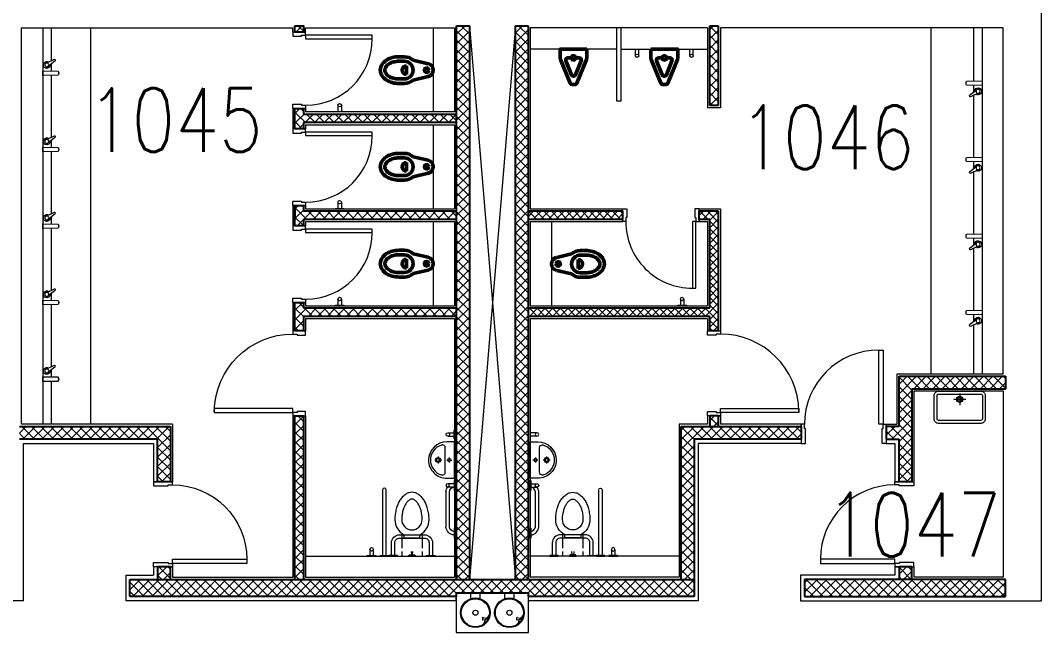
# Model space of a CAD drawing. Header units: inches. Extents: x 13084 to 220150, y 6494 to 167180.
# Drawn here: x 96513 to 108515, y 119465 to 126667 of the extents above; entities that cross this region are included whole.
import ezdxf
from ezdxf.enums import TextEntityAlignment as Align

# ---------------------------------------------------------------- set-up
doc = ezdxf.new("R2010")
doc.units = ezdxf.units.IN
doc.header["$MEASUREMENT"] = 0
for name, color, linetype, lineweight in [('Ground Floor$0$A-G250-M-Walls-Blockwork', 7, 'Continuous', 25), ('Ground Floor$0$A-G252-H-Internal-Walls', 251, 'Continuous', 9), ('Ground Floor$0$A-G312-M-Wall-Finish-Plaster', 7, 'Continuous', 15), ('Ground Floor$0$A-G322-M-Door', 251, 'Continuous', 15), ('Ground Floor$0$A-G44-G-Fittings-Sanitary', 251, 'Continuous', 15), ('Ground Floor$0$A-Z036-G-Void-Symbology', 251, 'Continuous', 9), ('Ground Floor$0$Z-Z001-S-Room-Name-Identification-250', 7, 'Continuous', 15)]:
    doc.layers.add(name, color=color, linetype=linetype, lineweight=lineweight)
doc.styles.add('Ground Floor$0$Tag-RomanS', font='romans.shx', dxfattribs={"width": 0.8})
pattern_1 = [(45, (31615.24, 164129.57), (-56.1266, 56.1266), []), (135, (31615.24, 164129.57), (-56.1266, -56.1266), [])]
pattern_2 = [(45, (-57349.76, 134054.57), (-56.1266, 56.1266), []), (135, (-57349.76, 134054.57), (-56.1266, -56.1266), [])]
pattern_3 = [(45, (31615.24, 164139.545), (-56.1266, 56.1266), []), (135, (31615.24, 164139.545), (-56.1266, -56.1266), [])]

# ---------------------------------------------------------------- blocks, each defined once
blk = doc.blocks.new('Ground Floor$0$drinking-fountain')
at = {"layer": 'Ground Floor$0$A-G44-G-Fittings-Sanitary'}
for p, q in [((170, -66), (170, 0)), ((280, -66), (280, 0)), ((570, -66), (570, 0)), ((680, -66), (680, 0)), ((309, -294), (309, -311)), ((315, -289), (351, -295)), ((315, -316), (351, -309)), ((355, -300), (355, -304)), ((709, -294), (709, -311)), ((715, -289), (751, -295)), ((715, -316), (751, -309)), ((755, -300), (755, -304))]:
    blk.add_line(p, q, dxfattribs=at)
blk.add_lwpolyline([(850, 0), (0, 0), (0, -465), (850, -465)], close=True, dxfattribs=at)
for centre, radius in [((225, -232), 175), ((225, -232), 165), ((625, -232), 175), ((625, -232), 165), ((225, -232), 30), ((625, -232), 30)]:
    blk.add_circle(centre, radius, dxfattribs=at)
for centre, radius, start, end in [((314, -294), 5, 80.0221, 180), ((314, -311), 5, 180, 279.9779), ((240, -313), 99.3, 329.4947, 0.8556), ((338, -245), 51.6, 284.4624, 348.8009), ((350, -300), 5, 0, 80.0221), ((350, -304), 5, 279.9779, 0), ((714, -294), 5, 80.0221, 180), ((714, -311), 5, 180, 279.9779), ((640, -313), 99.3, 329.4947, 0.8556), ((738, -245), 51.6, 284.4624, 348.8009), ((750, -300), 5, 0, 80.0221), ((750, -304), 5, 279.9779, 0)]:
    blk.add_arc(centre, radius, start, end, dxfattribs=at)
blk = doc.blocks.new('Ground Floor$0$tag-roomname')
at = {"lineweight": 18, "ltscale": 0.01, "style": 'Ground Floor$0$Tag-RomanS', "width": 0.8}
blk.add_attdef('ROOM_NO_2', text='', height=3, dxfattribs=at).set_placement((0, 1.612), align=Align.MIDDLE_CENTER)
at = {"linetype": 'ByBlock', "lineweight": 13, "ltscale": 0.01, "style": 'Ground Floor$0$Tag-RomanS', "width": 0.8, "flags": 1}
for tag, p in [('ROOM_NAME_1', (0, -2.288)), ('AREA', (0, -5.744))]:
    blk.add_attdef(tag, text='', height=2.8, dxfattribs=at).set_placement(p, align=Align.MIDDLE_CENTER)
blk = doc.blocks.new('Ground Floor$0$Faucet-Top')
blk.add_lwpolyline([(-181, 23), (0, 27), (0, -27), (-181, -23, -0.29963), (-181, 23)], format="xyb")
blk = doc.blocks.new('Ground Floor$0$Wall Mounted WC-Top')
at = {"lineweight": 50}
for p, q in [((-52, 313), (52, 313)), ((-117, 235), (-76, 61)), ((117, 235), (76, 61))]:
    blk.add_line(p, q, dxfattribs=at)
blk.add_lwpolyline([(117, 235, 0.184483), (157, 340), (157, 402, 0.063415), (147, 482, 0.076468), (118, 548, 0.107136), (66, 602, 0.147373), (0, 622, 0.147373), (-66, 602, 0.107136), (-118, 548, 0.076468), (-147, 482, 0.063415), (-157, 402), (-157, 340, 0.184483), (-117, 235)], format="xyb", dxfattribs=at)
blk.add_lwpolyline([(104, 340), (104, 402, 0.063415), (96, 469, 0.076468), (74, 520, 0.107136), (37, 558, 0.147373), (0, 569, 0.147373), (-37, 558, 0.107136), (-74, 520, 0.076468), (-96, 469, 0.063415), (-104, 402), (-104, 340, 1)], format="xyb", close=True, dxfattribs=at)
blk.add_circle((0, 78), 26.1, dxfattribs=at)
for centre, radius, start, end in [((0, 313), 52.2, 360, 180), ((0, 78), 78.4, 193.0653, 346.9347)]:
    blk.add_arc(centre, radius, start, end, dxfattribs=at)
blk = doc.blocks.new('Ground Floor$0$Grab Bar-Top')
for p, q in [((-20, 79), (-20, 5)), ((20, 79), (20, 5))]:
    blk.add_line(p, q)
blk.add_lwpolyline([(-50, 5), (50, 5), (50, 0), (-50, 0)], close=True)
blk.add_circle((0, 79, 0), 20.1)
blk = doc.blocks.new('Ground Floor$0$Hand Rail-Top')
blk.add_lwpolyline([(20, 5), (20, 780, 1), (-20, 780), (-20, 5)], format="xyb")
blk.add_lwpolyline([(50, 0), (-50, 0), (-50, 5), (50, 5)], close=True)
blk = doc.blocks.new('Ground Floor$0$WC1-Top')
for p, q in [((-120, 268), (-120, 94)), ((120, 268), (120, 94)), ((-120, 54), (-120, 0)), ((-11, 54), (-7, 13)), ((7, 13), (11, 54)), ((120, 54), (120, 0))]:
    blk.add_line(p, q)
at = {"elevation": 0}
for points in [[(-94, 251), (-94, 215), (94, 215), (94, 251, 0.136498), (172, 325, 0.136498), (201, 429, 0.031676), (197, 494, 0.031676), (184, 557, 0.038178), (167, 608, 0.038178), (142, 656, 0.053416), (110, 696, 0.053415), (71, 729, 0.073292), (37, 745, 0.0875), (0, 750, 0.07329), (-37, 745, 0.073292), (-71, 729, 0.053415), (-110, 696, 0.026689), (-127, 677, 0.026689), (-142, 656, 0.038178), (-167, 608, 0.038178), (-184, 557, 0.031676), (-197, 494, 0.031676), (-201, 429, 0.136498), (-172, 325, 0.136498), (-94, 251, 0.999995)], [(0, 308, 0.414214), (120, 429, 0.063415), (107, 537, 0.038178), (93, 576, 0.038178), (74, 613, 0.053415), (53, 640, 0.053415), (27, 662, 0.073291), (14, 668, 0.07329), (0, 670, 0.073292), (-14, 668, 0.07329), (-27, 662, 0.053417), (-53, 640, 0.053413), (-74, 613, 0.03818), (-93, 576, 0.038176), (-107, 537, 0.031678), (-117, 483, 0.031674), (-120, 429, 0.414216), (0, 308, -0.000002)]]:
    blk.add_lwpolyline(points, format="xyb", dxfattribs=at)
for points in [[(-241, 5), (-241, 156, -0.198912), (-214, 223, -0.198912), (-147, 250), (147, 250, -0.198912), (214, 223, -0.198912), (241, 156), (241, 5)], [(-201, 5), (-201, 156, -0.198912), (-185, 194, -0.198912), (-147, 210), (147, 210, -0.198912), (185, 194, -0.198912), (201, 156), (201, 5)]]:
    blk.add_lwpolyline(points, format="xyb")
for points in [[(-171, 5), (-271, 5), (-271, 0), (-171, 0)], [(-33, 13), (33, 13), (40, 0), (-40, 0)], [(171, 5), (271, 5), (271, 0), (171, 0)]]:
    blk.add_lwpolyline(points, close=True)
blk = doc.blocks.new('Ground Floor$0$Janitor Sink1-Top')
for points in [[(-250, 379), (250, 379, -0.414214), (300, 329), (300, 50, -0.414214), (250, 0), (-250, 0, -0.414214), (-300, 50), (-300, 329, -0.414214)], [(-250, 344), (250, 344, -0.414214), (266, 329), (266, 50, -0.414214), (250, 34), (-250, 34, -0.414214), (-266, 50), (-266, 329, -0.414214)]]:
    blk.add_lwpolyline(points, format="xyb", close=True)
for points in [[(0, 28), (0, 164)], [(70, 96), (-70, 96)]]:
    blk.add_lwpolyline(points)
at = {"ltscale": 0.02}
for radius in [34.6, 25.4]:
    blk.add_circle((0, 96), radius, dxfattribs=at)
blk = doc.blocks.new('Ground Floor$0$WB-Top')
for p, q in [((-10, 193), (-40, 193)), ((0, 233), (0, 203)), ((0, 184), (0, 153)), ((40, 193), (10, 193)), ((-6, 61), (-29, 61)), ((0, 89), (0, 66)), ((0, 54), (0, 32)), ((28, 61), (6, 61))]:
    blk.add_line(p, q)
at = {"ltscale": 0.02}
for points in [[(-214, 0), (214, 0), (214, 89, 0.411647), (0, 305, 0.42194), (-214, 89), (-214, 0)], [(-142, 108), (142, 108, 0.239095), (170, 122, 0.159338), (177, 143, 0.07683), (176, 154, 0.326978), (0, 283, 0.326978), (-176, 154, 0.07683), (-177, 143, 0.159338), (-170, 122, 0.239095), (-142, 108)]]:
    blk.add_lwpolyline(points, format="xyb", dxfattribs=at)
for centre, radius in [((0, 193), 28.7), ((0, 193), 20), ((0, 61), 17.2)]:
    blk.add_circle(centre, radius)
blk = doc.blocks.new('Ground Floor$0$Towel Rail-Grab Bar-Top')
for p, q in [((-581, 6), (-581, 80, 0)), ((-541, 6), (-541, 80, 0)), ((-72, 100, 0), (-488, 100, 0)), ((-72, 60, 0), (-488, 60, 0))]:
    blk.add_line(p, q)
for points in [[(-619, 6), (-501, 6), (-501, 0), (-619, 0)], [(-59, 6), (59, 6), (59, 0), (-59, 0)]]:
    blk.add_lwpolyline(points, close=True)
blk.add_circle((-561, 80, 0), 20.1)
for centre, radius, start, end in [((-482, 1), 99.5, 93.3823, 126.5175), ((-481, 1), 59.6, 95.932, 174.5979), ((-78, 1), 99.5, 3.1797, 86.6177), ((-79, 1), 59.6, 5.4021, 84.068)]:
    blk.add_arc(centre, radius, start, end)
blk = doc.blocks.new('Ground Floor$0$d100-225')
at = {"layer": 'Ground Floor$0$A-G322-M-Door', "elevation": 0}
for points in [[(-88, 1099), (-38, 1099), (-38, 225), (-88, 225)], [(-950, 175), (-962, 175), (-962, 225), (-1000, 225), (-1000, 0), (-950, 0)], [(-50, 175), (-38, 175), (-38, 225), (0, 225), (0, 0), (-50, 0)]]:
    blk.add_lwpolyline(points, close=True, dxfattribs=at)
at = {"layer": 'Ground Floor$0$A-G322-M-Door'}
blk.add_arc((-88, 225), 874, 90, 180, dxfattribs=at)
blk = doc.blocks.new('Ground Floor$0$d1000-225')
at = {"layer": 'Ground Floor$0$A-G322-M-Door', "elevation": 0}
for points in [[(88, 1099), (38, 1099), (38, 225), (88, 225)], [(50, 175), (38, 175), (38, 225), (0, 225), (0, 0), (50, 0)], [(950, 175), (962, 175), (962, 225), (1000, 225), (1000, 0), (950, 0)]]:
    blk.add_lwpolyline(points, close=True, dxfattribs=at)
at = {"layer": 'Ground Floor$0$A-G322-M-Door'}
blk.add_arc((88, 225, 0), 874, 0, 90, dxfattribs=at)
blk = doc.blocks.new('Ground Floor$0$wc07')
at = {"layer": 'Ground Floor$0$A-G322-M-Door', "elevation": 0}
for points in [[(157200, -7600), (157200, -7588), (157250, -7588), (157250, -7550), (157100, -7550), (157100, -7600)], [(157250, -7588), (157250, -7628), (158034, -7628), (158034, -7588)], [(157200, -8400), (157200, -8412), (157250, -8412), (157250, -8450), (157100, -8450), (157100, -8400)]]:
    blk.add_lwpolyline(points, close=True, dxfattribs=at)
at = {"layer": 'Ground Floor$0$A-G322-M-Door'}
blk.add_arc((157250, -7628, 0), 784, 270, 0, dxfattribs=at)
blk = doc.blocks.new('Ground Floor$0$Urinal-Top')
at = {"lineweight": 50}
for points in [[(157, 0), (-157, 0), (-157, 111, -0.116434), (-154, 122), (-40, 403, -0.284079), (-16, 418), (16, 418, -0.284079), (40, 403), (154, 122, -0.116434), (157, 111), (157, 0)], [(26, 104), (66, 104, 0.532555), (90, 140), (24, 303, 0.672592), (-24, 303), (-90, 140, 0.532555), (-66, 104), (-26, 104)]]:
    blk.add_lwpolyline(points, format="xyb", dxfattribs=at)
blk.add_circle((0, 104), 26.1, dxfattribs=at)
blk = doc.blocks.new('Ground Floor$0$d1000-150')
at = {"layer": 'Ground Floor$0$A-G322-M-Door'}
blk.add_lwpolyline([(-88, 1074), (-38, 1074), (-38, 150), (-88, 150)], close=True, dxfattribs=at)
for points in [[(-950, 100), (-950, 0), (-1000, 0), (-1000, 150), (-962, 150), (-962, 100), (-950, 100)], [(-38, 150), (0, 150), (0, 0), (-50, 0), (-50, 100), (-38, 100), (-38, 150)]]:
    blk.add_lwpolyline(points, dxfattribs=at)
blk.add_arc((-38, 150), 924, 90.7525, 179.9964, dxfattribs=at)
blk = doc.blocks.new('Ground Floor$0$soap dispenser')
at = {"layer": 'Ground Floor$0$A-G44-G-Fittings-Sanitary'}
for p, q in [((-28, -14), (-132, 66)), ((0, 31), (-119, 88))]:
    blk.add_line(p, q, dxfattribs=at)
blk.add_circle((0, 0), 31.3, dxfattribs=at)
for centre, radius, start, end in [((-116, 71), 17.1, 99.4484, 197.6935), ((0, 0), 54.6, 173.7499, 123.392)]:
    blk.add_arc(centre, radius, start, end, dxfattribs=at)

msp = doc.modelspace()

# ---------------------------------------------------------------- hatches: boundary and pattern name
at = {"layer": 'Ground Floor$0$A-G252-H-Internal-Walls', "ltscale": 0.02}
h = msp.add_hatch(dxfattribs=at)
h.set_pattern_fill('ANSI37', color=256, scale=25, style=0)
h.set_pattern_definition([(45, (31605.24, 164129.57), (-56.1266, 56.1266), []), (135, (31605.24, 164129.57), (-56.1266, -56.1266), [])])
h.paths.add_polyline_path([(99840, 126605), (99740, 126605), (99740, 126530), (99840, 126530)])
at = {"layer": 'Ground Floor$0$A-G252-H-Internal-Walls'}
h = msp.add_hatch(dxfattribs=at)
h.set_pattern_fill('ANSI37', color=256, scale=25, style=0)
h.set_pattern_definition(pattern_1)
h.paths.add_polyline_path([(101640, 120090), (101790, 120090), (101790, 126605), (101640, 126605)])
h = msp.add_hatch(dxfattribs=at)
h.set_pattern_fill('ANSI37', color=256, scale=25, style=0)
h.set_pattern_definition(pattern_1)
h.paths.add_polyline_path([(102480, 126605), (102330, 126605), (102330, 120090), (102480, 120090)])
h = msp.add_hatch(dxfattribs=at)
h.set_pattern_fill('ANSI37', color=256, scale=25, style=0)
h.set_pattern_definition([(45, (31950.24, 164129.57), (-56.1266, 56.1266), []), (135, (31950.24, 164129.57), (-56.1266, -56.1266), [])])
h.paths.add_polyline_path([(104615, 125664), (104715, 125664), (104715, 126605), (104615, 126605)])
h = msp.add_hatch(dxfattribs=at)
h.set_pattern_fill('ANSI37', color=256, scale=25, style=0)
h.set_pattern_definition(pattern_2)
h.paths.add_polyline_path([(101640, 125465), (101640, 125565), (99840, 125565), (99840, 125629), (99740, 125629), (99740, 125390), (99840, 125390), (99840, 125465)])
h = msp.add_hatch(dxfattribs=at)
h.set_pattern_fill('ANSI37', color=256, scale=25, style=0)
h.set_pattern_definition(pattern_2)
h.paths.add_polyline_path([(101640, 124325), (101640, 124425), (99840, 124425), (99840, 124490), (99740, 124490), (99740, 124250), (99840, 124250), (99840, 124325)])
h = msp.add_hatch(dxfattribs=at)
h.set_pattern_fill('ANSI37', color=256, scale=20, style=0)
h.set_pattern_definition([(45, (31615.24, 164129.57), (-44.90128, 44.90128), []), (135, (31615.24, 164129.57), (-44.90128, -44.90128), [])])
h.paths.add_polyline_path([(103590, 124425), (103115, 124425), (103115, 124325), (103590, 124325)])
h.paths.add_polyline_path([(103115, 124425), (102480, 124425), (102480, 124325), (103115, 124325)])
h = msp.add_hatch(dxfattribs=at)
h.set_pattern_fill('ANSI37', color=256, scale=20, style=0)
h.set_pattern_definition([(45, (-57349.76, 134054.57), (-44.90128, 44.90128), []), (135, (-57349.76, 134054.57), (-44.90128, -44.90128), [])])
h.paths.add_polyline_path([(104615, 123285), (102480, 123285), (102480, 123185), (104615, 123185), (104615, 123015), (104715, 123015), (104715, 124425), (104490, 124425), (104490, 124325), (104615, 124325)])
h = msp.add_hatch(dxfattribs=at)
h.set_pattern_fill('ANSI37', color=256, scale=25, style=0)
h.set_pattern_definition(pattern_1)
h.paths.add_polyline_path([(101640, 123285), (99840, 123285), (99840, 123350), (99740, 123350), (99740, 123015), (99840, 123015), (99840, 123185), (101640, 123185)])
h = msp.add_hatch(dxfattribs=at)
h.set_pattern_fill('ANSI37', color=256, scale=25, style=0)
h.set_pattern_definition(pattern_1)
h.paths.add_polyline_path([(108090, 122330), (108090, 122480), (106840, 122480), (106840, 121890), (106690, 121890), (106690, 121740), (106840, 121740), (106840, 121240), (106990, 121240), (106990, 122330)])
h = msp.add_hatch(dxfattribs=at)
h.set_pattern_fill('ANSI37', color=256, scale=25, style=0)
h.set_pattern_definition(pattern_1)
h.paths.add_polyline_path([(99740, 120090), (99840, 120090), (99840, 122015), (99740, 122015)])
h = msp.add_hatch(dxfattribs=at)
h.set_pattern_fill('ANSI37', color=256, scale=25, style=0)
h.set_pattern_definition(pattern_1)
h.paths.add_polyline_path([(104715, 122015), (104615, 122015), (104615, 121890), (104715, 121890)])
h = msp.add_hatch(dxfattribs=at)
h.set_pattern_fill('ANSI37', color=256, scale=25, style=0)
h.set_pattern_definition(pattern_1)
h.paths.add_polyline_path([(98275, 121890), (98115, 121890), (98115, 121740), (98125, 121740), (98125, 121240), (98275, 121240)])
h.paths.add_polyline_path([(98115, 121890), (96500, 121890), (96500, 121740), (98115, 121740)])
h = msp.add_hatch(dxfattribs=at)
h.set_pattern_fill('ANSI37', color=256, scale=25, style=0)
h.set_pattern_definition(pattern_1)
h.paths.add_polyline_path([(104280, 121890), (104280, 120090), (104430, 120090), (104430, 121740), (105690, 121740), (105690, 121890)])
h = msp.add_hatch(dxfattribs=at)
h.set_pattern_fill('ANSI37', color=256, scale=25, style=0)
h.set_pattern_definition([(45, (31675.24, 164139.545), (-56.1266, 56.1266), []), (135, (31675.24, 164139.545), (-56.1266, -56.1266), [])])
h.paths.add_polyline_path([(98125, 120240), (98125, 120090), (98275, 120090), (98275, 120240)])
h = msp.add_hatch(dxfattribs=at)
h.set_pattern_fill('ANSI37', color=256, scale=25, style=0)
h.set_pattern_definition(pattern_3)
h.paths.add_polyline_path([(106840, 120240), (106840, 120090), (106990, 120090), (106990, 120240)])
h = msp.add_hatch(dxfattribs=at)
h.set_pattern_fill('ANSI37', color=256, scale=25, style=0)
h.set_pattern_definition(pattern_1)
h.paths.add_polyline_path([(104430, 119890), (104430, 120090), (97800, 120090), (97800, 119890), (101635, 119890), (101635, 119930), (102485, 119930), (102485, 119890)])
h = msp.add_hatch(dxfattribs=at)
h.set_pattern_fill('ANSI37', color=256, scale=25, style=0)
h.set_pattern_definition(pattern_3)
h.paths.add_polyline_path([(105730, 120090), (105730, 119890), (108090, 119890), (108090, 120090)])

# ---------------------------------------------------------------- linework, layer by layer
at = {"layer": 'Ground Floor$0$A-G250-M-Walls-Blockwork'}
for p, q in [((101640, 120090, 0), (101640, 126605)), ((101640, 126605, 0), (101790, 126605, 0)), ((101790, 126605), (101790, 120090, 0)), ((102330, 120090, 0), (102330, 126605)), ((102330, 126605, 0), (102480, 126605, 0)), ((102480, 126605), (102480, 120090, 0)), ((104615, 125664), (104615, 126605)), ((104615, 126605), (104715, 126605)), ((104715, 126605), (104715, 125664)), ((99740, 125390, 0), (99740, 125629, 0)), ((99740, 125629, 0), (99840, 125629, 0)), ((99840, 125629, 0), (99840, 125565, 0)), ((99840, 125565, 0), (101640, 125565, 0)), ((104715, 125664), (104615, 125664)), ((101640, 125465, 0), (99840, 125465, 0)), ((99840, 125465, 0), (99840, 125390, 0)), ((99840, 125390, 0), (99740, 125390, 0)), ((99740, 124250, 0), (99740, 124490, 0)), ((99740, 124490, 0), (99840, 124490, 0)), ((99840, 124490, 0), (99840, 124425, 0)), ((99840, 124425, 0), (101640, 124425, 0)), ((102480, 124425, 0), (103255, 124425, 0)), ((102480, 124425, 0), (103590, 124425, 0)), ((103590, 124425, 0), (103590, 124325, 0)), ((104490, 124425, 0), (104715, 124425, 0)), ((104490, 124325, 0), (104490, 124425, 0)), ((104715, 124425, 0), (104715, 123015, 0)), ((99840, 124250, 0), (99740, 124250, 0)), ((101640, 124325, 0), (99840, 124325, 0)), ((99840, 124325, 0), (99840, 124250, 0)), ((103255, 124325, 0), (102480, 124325, 0)), ((103590, 124325, 0), (102480, 124325, 0)), ((104615, 124325, 0), (104490, 124325, 0)), ((104615, 123285, 0), (104615, 124325, 0)), ((99740, 123015, 0), (99740, 123350, 0)), ((99740, 123350, 0), (99840, 123350, 0)), ((99840, 123350, 0), (99840, 123285, 0)), ((99840, 123285, 0), (101640, 123285, 0)), ((102480, 123285, 0), (104615, 123285, 0)), ((101640, 123185, 0), (99840, 123185, 0)), ((99840, 123185, 0), (99840, 123015, 0)), ((104615, 123185, 0), (102480, 123185, 0)), ((104615, 123015, 0), (104615, 123185, 0)), ((99840, 123015, 0), (99740, 123015, 0)), ((104715, 123015, 0), (104615, 123015, 0)), ((106840, 122480), (108090, 122480)), ((106840, 121890), (106840, 122480)), ((108090, 122480), (108090, 122330)), ((108090, 122330), (106990, 122330)), ((106990, 122330), (106990, 121240)), ((99740, 120090, 0), (99740, 122015, 0)), ((99740, 122015, 0), (99840, 122015, 0)), ((99840, 122015, 0), (99840, 120090, 0)), ((104615, 122015, 0), (104615, 121890, 0)), ((104715, 122015, 0), (104715, 121890, 0)), ((96500, 121890), (98275, 121890, 0)), ((98275, 121890, 0), (98275, 121240, 0)), ((104280, 120090, 0), (104280, 121890, 0)), ((104280, 121890, 0), (105690, 121890, 0)), ((105690, 121890, 0), (105690, 121740, 0)), ((106840, 121890, 0), (106690, 121890, 0)), ((106690, 121890, 0), (106690, 121740, 0)), ((98125, 121740, 0), (96500, 121740)), ((98125, 121240, 0), (98125, 121740, 0)), ((105690, 121740, 0), (104430, 121740, 0)), ((104430, 121740, 0), (104430, 119890, 0)), ((106690, 121740, 0), (106840, 121740, 0)), ((106840, 121240), (106840, 121740)), ((98275, 121240, 0), (98125, 121240, 0)), ((106990, 121240), (106840, 121240)), ((97800, 119890, 0), (97800, 120090, 0)), ((97800, 120090, 0), (104430, 120090, 0)), ((108090, 120090), (105730, 120090)), ((105730, 120090), (105730, 119890)), ((108090, 119890), (108090, 120090)), ((101635, 119890, 0), (97800, 119890, 0)), ((104430, 119890, 0), (102485, 119890, 0)), ((105730, 119890), (108090, 119890))]:
    msp.add_line(p, q, dxfattribs=at)
at = {"layer": 'Ground Floor$0$A-G250-M-Walls-Blockwork', "elevation": 0}
msp.add_lwpolyline([(99740, 126605), (99840, 126605), (99840, 126529), (99740, 126529)], close=True, dxfattribs=at)
for points in [[(99740, 124490), (99740, 124325)], [(104715, 122015), (104615, 122015)], [(98275, 120090), (98275, 120240), (98125, 120240), (98125, 120090)], [(106990, 120090), (106990, 120240), (106840, 120240), (106840, 120090)], [(102485, 119890), (102485, 119930), (101635, 119930), (101635, 119890)]]:
    msp.add_lwpolyline(points, dxfattribs=at)
at = {"layer": 'Ground Floor$0$A-G312-M-Wall-Finish-Plaster'}
for p, q in [((108515, 119840, 0), (108515, 127055, 0)), ((96525, 121915, 0), (96525, 126580, 0)), ((96525, 126580, 0), (99715, 126580, 0)), ((99715, 126529, 0), (99715, 126580)), ((99740, 126529, 0), (99715, 126529, 0)), ((99840, 126529, 0), (99865, 126529, 0)), ((99865, 126529, 0), (99865, 126580)), ((99865, 126580, 0), (101615, 126580, 0)), ((101615, 126580, 0), (101615, 125590, 0)), ((102505, 126580, 0), (102505, 124450, 0)), ((104590, 126580, 0), (102505, 126580, 0)), ((104590, 126580, 0), (104590, 125639)), ((108065, 126580, 0), (104740, 126580, 0)), ((104740, 126580, 0), (104740, 125639)), ((108065, 122505, 0), (108065, 126580, 0)), ((99715, 125629), (99715, 125390)), ((99740, 125629, 0), (99715, 125629, 0)), ((99840, 125629, 0), (99865, 125629, 0)), ((99865, 125629), (99865, 125590)), ((101615, 125590, 0), (99865, 125590, 0)), ((104740, 125639, 0), (104590, 125639, 0)), ((99865, 125440, 0), (101615, 125440, 0)), ((99865, 125440), (99865, 125390)), ((101615, 125440, 0), (101615, 124450, 0)), ((99740, 125390, 0), (99715, 125390, 0)), ((99840, 125390, 0), (99865, 125390, 0)), ((99715, 124490), (99715, 124250, 0)), ((99740, 124490, 0), (99715, 124490, 0)), ((99840, 124490, 0), (99865, 124490, 0)), ((99865, 124490), (99865, 124450)), ((99865, 124450, 0), (101615, 124450, 0)), ((102505, 124450, 0), (103590, 124450, 0)), ((103590, 124425, 0), (103590, 124450, 0)), ((104490, 124450, 0), (104740, 124450, 0)), ((104490, 124425, 0), (104490, 124450, 0)), ((104740, 124450, 0), (104740, 123015, 0)), ((99740, 124250, 0), (99715, 124250, 0)), ((99840, 124250, 0), (99865, 124250, 0)), ((99865, 124300, 0), (101615, 124300, 0)), ((99865, 124300), (99865, 124250, 0)), ((101615, 124300, 0), (101615, 123310, 0)), ((102505, 124300, 0), (103590, 124300, 0)), ((102505, 124300, 0), (102505, 123310, 0)), ((103590, 124325, 0), (103590, 124300, 0)), ((104490, 124325, 0), (104490, 124300, 0)), ((104490, 124300, 0), (104590, 124300, 0)), ((104590, 124300, 0), (104590, 123310, 0)), ((99715, 123350), (99715, 123015, 0)), ((99740, 123350, 0), (99715, 123350, 0)), ((99840, 123350, 0), (99865, 123350, 0)), ((99865, 123350), (99865, 123310, 0)), ((99865, 123310, 0), (101615, 123310, 0)), ((102505, 123310, 0), (104590, 123310, 0)), ((99865, 123160, 0), (101615, 123160, 0)), ((99865, 123160, 0), (99865, 123015, 0)), ((101615, 123160, 0), (101615, 120115)), ((102505, 123160, 0), (102505, 120115)), ((102505, 123160, 0), (104590, 123160, 0)), ((104590, 123160, 0), (104590, 123015, 0)), ((99740, 123015, 0), (99715, 123015, 0)), ((99840, 123015, 0), (99865, 123015, 0)), ((104615, 123015, 0), (104590, 123015, 0)), ((104715, 123015, 0), (104740, 123015, 0)), ((108065, 122505, 0), (106815, 122505, 0)), ((106815, 122505, 0), (106815, 121915, 0)), ((108066, 122305, 0), (107015, 122305, 0)), ((107015, 122305, 0), (107015, 121240, 0)), ((108066, 120115, 0), (108066, 122305, 0)), ((99715, 122015, 0), (99715, 120115)), ((99740, 122015, 0), (99715, 122015, 0)), ((99840, 122015, 0), (99865, 122015, 0)), ((99865, 122015, 0), (99865, 120115)), ((104615, 122015, 0), (104590, 122015, 0)), ((104590, 122015, 0), (104590, 121915, 0)), ((104715, 122015, 0), (104740, 122015, 0)), ((104740, 122015, 0), (104740, 121915, 0)), ((98300, 121915, 0), (96525, 121915, 0)), ((98300, 121915, 0), (98300, 121240, 0)), ((104255, 121915, 0), (104255, 120115, 0)), ((104590, 121915, 0), (104255, 121915, 0)), ((105690, 121915, 0), (104740, 121915, 0)), ((105690, 121890, 0), (105690, 121915, 0)), ((106690, 121915), (106815, 121915, 0)), ((106690, 121890, 0), (106690, 121915, 0)), ((105690, 121740, 0), (105690, 121690, 0)), ((106690, 121740, 0), (106690, 121690, 0)), ((96550, 119840), (96550, 121690, 0)), ((96550, 121690, 0), (98075, 121690, 0)), ((98075, 121690, 0), (98075, 121240, 0)), ((104480, 121690), (104480, 119840)), ((105690, 121690, 0), (104480, 121690)), ((106690, 121690, 0), (106790, 121690, 0)), ((106790, 121690, 0), (106790, 121240, 0)), ((98075, 121240, 0), (98125, 121240, 0)), ((98275, 121240, 0), (98300, 121240, 0)), ((106840, 121240), (106790, 121240)), ((106990, 121240), (107015, 121240)), ((98075, 120240, 0), (98075, 120140, 0)), ((98125, 120240, 0), (98075, 120240, 0)), ((98275, 120240, 0), (98300, 120240, 0)), ((98300, 120240, 0), (98300, 120115, 0)), ((106790, 120240, 0), (106790, 120140, 0)), ((106840, 120240, 0), (106790, 120240, 0)), ((106990, 120240), (107015, 120240)), ((107015, 120240), (107015, 120115, 0)), ((97750, 120140, 0), (98075, 120140, 0)), ((97750, 120140, 0), (97750, 119840, 0)), ((98300, 120115, 0), (99715, 120115, 0)), ((99865, 120115, 0), (101615, 120115)), ((104255, 120115, 0), (102505, 120115)), ((105680, 120140, 0), (105680, 119840, 0)), ((106790, 120140, 0), (105680, 120140, 0)), ((108066, 120115, 0), (107015, 120115)), ((96550, 119840), (90575, 119840, 0)), ((101635, 119840, 0), (97750, 119840, 0)), ((101635, 119840, 0), (101635, 119890, 0)), ((102485, 119840, 0), (102485, 119890, 0)), ((104480, 119840), (102485, 119840, 0)), ((105680, 119840, 0), (108515, 119840))]:
    msp.add_line(p, q, dxfattribs=at)
at = {"layer": 'Ground Floor$0$A-G44-G-Fittings-Sanitary'}
for p, q in [((96775, 126580, 0), (96775, 121915, 0)), ((96875, 126580, 0), (96875, 126193, 0)), ((97335, 126580, 0), (97335, 121915, 0)), ((101365, 126580, 0), (101365, 125590, 0)), ((103523, 125717, 0), (103523, 126580)), ((103573, 125717, 0), (103573, 126580)), ((107215, 126580, 0), (107215, 122505, 0)), ((107715, 126580, 0), (107715, 125954, 0)), ((107815, 126580, 0), (107815, 122505, 0)), ((103523, 126330), (102505, 126330, 0)), ((103573, 126330), (104590, 126330, 0)), ((96875, 126158, 0), (96875, 126072, 0)), ((96875, 126023, 0), (96875, 125293, 0)), ((107715, 125905, 0), (107715, 125819, 0)), ((103573, 125717, 0), (103523, 125717, 0)), ((107715, 125784, 0), (107715, 125054, 0)), ((101365, 125440, 0), (101365, 124450, 0)), ((96875, 125258, 0), (96875, 125172, 0)), ((96875, 125123, 0), (96875, 124393, 0)), ((107715, 125005, 0), (107715, 124919, 0)), ((107715, 124884, 0), (107715, 124154, 0)), ((96875, 124358, 0), (96875, 124272, 0)), ((101365, 124300, 0), (101365, 123310, 0)), ((102755, 124300, 0), (102755, 123310, 0)), ((96875, 124223, 0), (96875, 123493, 0)), ((107715, 124105, 0), (107715, 124019, 0)), ((107715, 123984, 0), (107715, 123254, 0)), ((96875, 123458, 0), (96875, 123372, 0)), ((96875, 123323, 0), (96875, 122593, 0)), ((107715, 123205, 0), (107715, 123119, 0)), ((107715, 123084, 0), (107715, 122505, 0)), ((96875, 122558, 0), (96875, 122472, 0)), ((96875, 122423, 0), (96875, 121915, 0)), ((99865, 120365, 0), (101615, 120365)), ((104255, 120365), (102505, 120365))]:
    msp.add_line(p, q, dxfattribs=at)
msp.add_lwpolyline([(96957, 122470), (96775, 122474)], dxfattribs=at)
msp.add_lwpolyline([(96775, 122420), (96957, 122424, 0.29963), (96957, 122470)], format="xyb", dxfattribs=at)
at = {"layer": 'Ground Floor$0$A-Z036-G-Void-Symbology', "ltscale": 0.25}
for p, q in [((102330, 126605), (101790, 120090, 0)), ((101790, 126605, 0), (102330, 120090, 0))]:
    msp.add_line(p, q, dxfattribs=at)

# ---------------------------------------------------------------- block references
at = {"layer": 'Ground Floor$0$A-G250-M-Walls-Blockwork'}
msp.add_blockref('Ground Floor$0$d100-225', (106690, 121690, 0), dxfattribs=at)
at = {"layer": 'Ground Floor$0$A-G322-M-Door'}
for p in [(-57385, 134080, 0), (-57385, 132940, 0), (-57385, 131800, 0)]:
    msp.add_blockref('Ground Floor$0$wc07', p, dxfattribs=at)
for name, p, rotation in [('Ground Floor$0$wc07', (112040, 281550, 0), 270), ('Ground Floor$0$d1000-150', (104590, 122015, 0), 270), ('Ground Floor$0$d1000-225', (107015, 120240, 0), 90)]:
    msp.add_blockref(name, p, dxfattribs=dict(at, rotation=rotation))
at = {"layer": 'Ground Floor$0$A-G322-M-Door', "xscale": -1}
for name, p, rotation in [('Ground Floor$0$d1000-150', (99865, 122015, 0), 90), ('Ground Floor$0$d1000-225', (98075, 120240, 0), 270)]:
    msp.add_blockref(name, p, dxfattribs=dict(at, rotation=rotation))
at = {"layer": 'Ground Floor$0$A-G44-G-Fittings-Sanitary', "xscale": -1}
for name, p, rotation in [('Ground Floor$0$Urinal-Top', (103014, 126330), 180), ('Ground Floor$0$Wall Mounted WC-Top', (102755, 123802, 0), 270), ('Ground Floor$0$Grab Bar-Top', (102505, 121795), 270), ('Ground Floor$0$WB-Top', (102505, 121495), 270)]:
    msp.add_blockref(name, p, dxfattribs=dict(at, rotation=rotation))
at = {"layer": 'Ground Floor$0$A-G44-G-Fittings-Sanitary'}
for name, p, rotation in [('Ground Floor$0$Grab Bar-Top', (103761, 126330), 180), ('Ground Floor$0$Urinal-Top', (104081, 126330), 180), ('Ground Floor$0$Grab Bar-Top', (104401, 126330), 180), ('Ground Floor$0$Wall Mounted WC-Top', (101365, 126082, 0), 90), ('Ground Floor$0$Faucet-Top', (96775, 126047), 180), ('Ground Floor$0$Faucet-Top', (96775, 125147), 180), ('Ground Floor$0$Wall Mounted WC-Top', (101365, 124945, 0), 90), ('Ground Floor$0$Faucet-Top', (96775, 124247), 180), ('Ground Floor$0$Wall Mounted WC-Top', (101365, 123805, 0), 90), ('Ground Floor$0$Faucet-Top', (96775, 123347), 180), ('Ground Floor$0$Faucet-Top', (96775, 122447), 180), ('Ground Floor$0$Janitor Sink1-Top', (107553, 122305, 0), 180), ('Ground Floor$0$Grab Bar-Top', (101615, 121795), 90), ('Ground Floor$0$WB-Top', (101615, 121495), 90), ('Ground Floor$0$Towel Rail-Grab Bar-Top', (102505, 120635), 270)]:
    msp.add_blockref(name, p, dxfattribs=dict(at, rotation=rotation))
at = {"layer": 'Ground Floor$0$A-G44-G-Fittings-Sanitary', "xscale": -0.75, "yscale": 0.75, "zscale": 0.75}
for p, rotation in [((96823, 126144), 2.278953026291219e-08), ((107768, 125833), 180.0000000027792), ((96823, 125244), 2.278953026291219e-08), ((107768, 124933), 180.0000000027792), ((96823, 124344), 2.278953026291219e-08), ((107768, 124033), 180.0000000027792), ((96823, 123444), 2.278953026291219e-08), ((107768, 123133), 180.0000000027792), ((96823, 122544), 2.278953026291219e-08)]:
    msp.add_blockref('Ground Floor$0$soap dispenser', p, dxfattribs=dict(at, rotation=rotation))
at = {"layer": 'Ground Floor$0$A-G44-G-Fittings-Sanitary'}
for name, p in [('Ground Floor$0$Faucet-Top', (107815, 125930)), ('Ground Floor$0$Grab Bar-Top', (100265, 125590)), ('Ground Floor$0$Faucet-Top', (107815, 125030)), ('Ground Floor$0$Grab Bar-Top', (100265, 124450, 0)), ('Ground Floor$0$Faucet-Top', (107815, 124130)), ('Ground Floor$0$Grab Bar-Top', (100265, 123310, 0)), ('Ground Floor$0$Grab Bar-Top', (104290, 123310, 0)), ('Ground Floor$0$Grab Bar-Top', (104290, 123310, 0)), ('Ground Floor$0$Faucet-Top', (107815, 123230)), ('Ground Floor$0$Hand Rail-Top', (100790, 120365)), ('Ground Floor$0$WC1-Top', (101115, 120365)), ('Ground Floor$0$Grab Bar-Top', (100640, 120365))]:
    msp.add_blockref(name, p, dxfattribs=at)
at = {"layer": 'Ground Floor$0$A-G44-G-Fittings-Sanitary', "extrusion": (0, 0, -1), "zscale": -1, "rotation": 270}
msp.add_blockref('Ground Floor$0$Towel Rail-Grab Bar-Top', (-101615, 120635), dxfattribs=at)
at = {"layer": 'Ground Floor$0$A-G44-G-Fittings-Sanitary', "xscale": -1}
for name, p in [('Ground Floor$0$WC1-Top', (103005, 120365)), ('Ground Floor$0$Hand Rail-Top', (103330, 120365)), ('Ground Floor$0$Grab Bar-Top', (103480, 120365))]:
    msp.add_blockref(name, p, dxfattribs=at)
at = {"layer": 'Ground Floor$0$A-G44-G-Fittings-Sanitary', "extrusion": (-1.34313e-09, -8.79086e-08, 1), "rotation": 359.9999996922053}
msp.add_blockref('Ground Floor$0$drinking-fountain', (101635, 119930, 0), dxfattribs=at)
at = {"layer": 'Ground Floor$0$Z-Z001-S-Room-Name-Identification-250'}
ref = msp.add_blockref('Ground Floor$0$tag-roomname', (98332, 125091), dxfattribs=dict(at, xscale=250, yscale=250, zscale=250))
ref.add_attrib('ROOM_NO_2', '1045', dxfattribs={"layer": '0', "lineweight": 18, "ltscale": 0.01, "height": 750, "style": 'Ground Floor$0$Tag-RomanS', "width": 0.8}).set_placement((98332, 125494), align=Align.MIDDLE_CENTER)
ref = msp.add_blockref('Ground Floor$0$tag-roomname', (105990, 124889), dxfattribs=dict(at, xscale=250, yscale=250, zscale=250))
ref.add_attrib('ROOM_NO_2', '1046', dxfattribs={"layer": '0', "lineweight": 18, "ltscale": 0.01, "height": 750, "style": 'Ground Floor$0$Tag-RomanS', "width": 0.8}).set_placement((105990, 125292), align=Align.MIDDLE_CENTER)
ref = msp.add_blockref('Ground Floor$0$tag-roomname', (107012, 120331), dxfattribs=dict(at, xscale=-250, yscale=250, zscale=250))
ref.add_attrib('ROOM_NO_2', '1047', dxfattribs={"layer": '0', "lineweight": 18, "ltscale": 0.01, "height": 750, "style": 'Ground Floor$0$Tag-RomanS', "width": 0.8}).set_placement((107012, 120734), align=Align.MIDDLE_CENTER)

doc.saveas('drawing.dxf')
